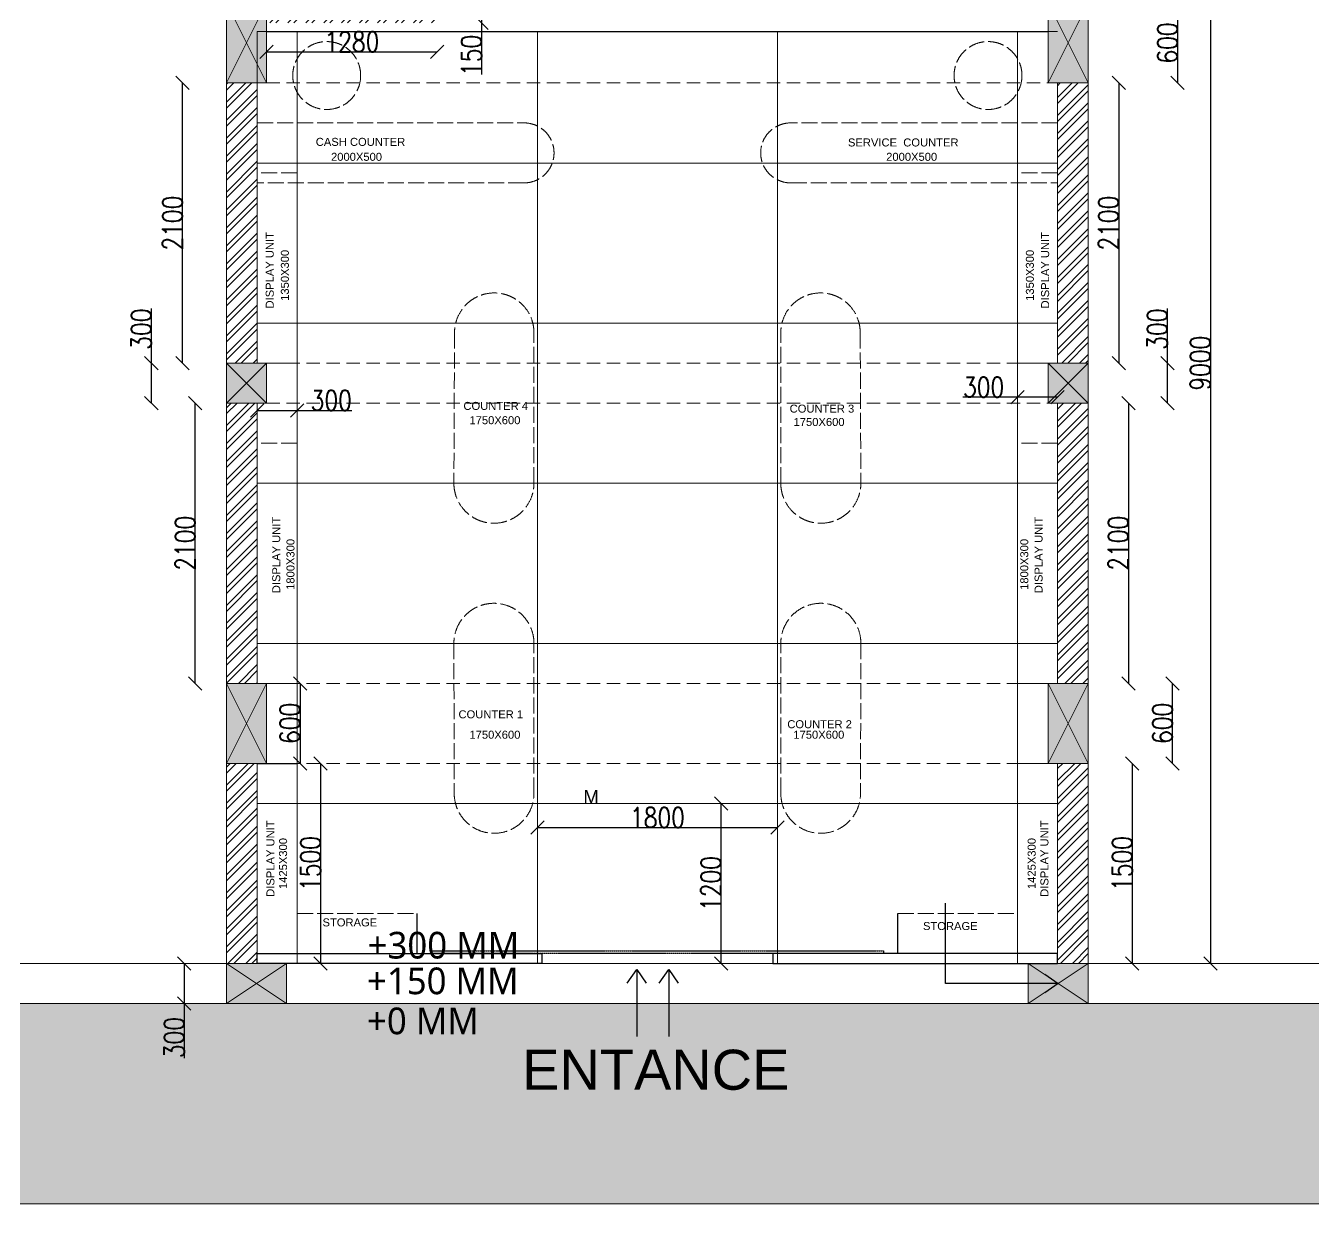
# Model space of a CAD drawing. Header units: millimetres. Extents: x 1926 to 160733, y 10813 to 39285.
# Drawn here: x 38305 to 47957, y 21047 to 29955 of the extents above; entities that cross this region are included whole.
import ezdxf

# ---------------------------------------------------------------- set-up
doc = ezdxf.new("R2010")
doc.units = ezdxf.units.MM
doc.linetypes.add('ACAD_ISO02W100', pattern=[15, 12, -3])
doc.linetypes.add('DASHED', pattern=[0.75, 0.5, -0.25])
doc.layers.get('Defpoints').update_dxf_attribs({"lineweight": 0})
for name, color, linetype, lineweight in [('beam', 253, 'ACAD_ISO02W100', 0), ('COLOUNM', 7, 'Continuous', 0), ('flooring', 4, 'Continuous', 0), ('furn 3', 240, 'Continuous', 0), ('hatch', 7, 'Continuous', 0), ('SCALE FORMET TEXT', 7, 'Continuous', 0), ('TEXT', 7, 'Continuous', 5), ('wall', 250, 'Continuous', 0)]:
    doc.layers.add(name, color=color, linetype=linetype, lineweight=lineweight)
doc.styles.add('DIM_FONT', font='SIMPLEX.shx', dxfattribs={"width": 0.8})
doc.styles.get("Standard").update_dxf_attribs({"font": 'arial.ttf'})
doc.styles.add('style4', font='swissck.ttf')
doc.dimstyles.new('Annotative', dxfattribs={"dimscale": 0, "dimtxt": 2.5, "dimasz": 2.5, "dimexe": 1.25, "dimexo": 0.625, "dimtad": 1, "dimtxsty": 'Standard', "dimcen": 2.5, "dimadec": 0, "dimazin": 0, "dimtfac": 1, "dimtmove": 0, "dimatfit": 3, "dimfxl": 1, "dimarcsym": 0})
doc.dimstyles.new('ISO-25', dxfattribs={"dimtxt": 2.5, "dimasz": 2.5, "dimexe": 1.25, "dimexo": 0.625, "dimtad": 1, "dimtxsty": 'Standard', "dimcen": 2.5, "dimadec": 0, "dimazin": 0, "dimtfac": 1, "dimtmove": 0, "dimatfit": 3, "dimfxl": 1, "dimarcsym": 0})

# ---------------------------------------------------------------- blocks, each defined once
blk = doc.blocks.new('_Oblique')
at = {"color": 0, "linetype": 'ByBlock', "lineweight": -2}
blk.add_line((-0.5, -0.5), (0.5, 0.5), dxfattribs=at)
blk = doc.blocks.new('*D250')
at = {"color": 0, "lineweight": -2, "transparency": 16777216}
blk.add_line((46939.2, 30126.2), (46939.2, 29526.2), dxfattribs=at)
at = {"layer": 'Defpoints', "color": 0, "transparency": 16777216}
for p in [(45970.3, 30126.2), (45970.3, 29526.2), (46939.2, 29526.2)]:
    blk.add_point(p, dxfattribs=at)
at = {"color": 0, "lineweight": -2, "transparency": 16777216, "xscale": 100, "yscale": 100, "zscale": 100}
for p, rotation in [((46939.2, 30126.2), 90), ((46939.2, 29526.2), 270)]:
    blk.add_blockref('_Oblique', p, dxfattribs=dict(at, rotation=rotation))
at = {"color": 0, "transparency": 16777216, "insert": (46863.6, 29826.2), "char_height": 150, "attachment_point": 5, "rotation": 90, "style": 'DIM_FONT'}
blk.add_mtext('600', dxfattribs=at)
blk = doc.blocks.new('*D251')
at = {"color": 0, "lineweight": -2, "transparency": 16777216}
blk.add_line((46498.1, 29526.2), (46498.1, 27426.2), dxfattribs=at)
at = {"layer": 'Defpoints', "color": 0, "transparency": 16777216}
for p in [(46040.3, 29526.2), (46040.3, 27426.2), (46498.1, 27426.2)]:
    blk.add_point(p, dxfattribs=at)
at = {"color": 0, "lineweight": -2, "transparency": 16777216, "xscale": 100, "yscale": 100, "zscale": 100}
for p, rotation in [((46498.1, 29526.2), 90), ((46498.1, 27426.2), 270)]:
    blk.add_blockref('_Oblique', p, dxfattribs=dict(at, rotation=rotation))
at = {"color": 0, "transparency": 16777216, "insert": (46422.5, 28476.2), "char_height": 150, "attachment_point": 5, "rotation": 90, "style": 'DIM_FONT'}
blk.add_mtext('2100', dxfattribs=at)
blk = doc.blocks.new('*D252')
at = {"color": 0, "lineweight": -2, "transparency": 16777216}
for p, q in [((46863.2, 27426.2), (46863.2, 27836.1)), ((46863.2, 27126.2), (46863.2, 27426.2))]:
    blk.add_line(p, q, dxfattribs=at)
at = {"layer": 'Defpoints', "color": 0, "transparency": 16777216}
for p in [(46270.3, 27426.2), (46863.2, 27426.2), (46270.3, 27126.2)]:
    blk.add_point(p, dxfattribs=at)
at = {"color": 0, "lineweight": -2, "transparency": 16777216, "xscale": 100, "yscale": 100, "zscale": 100}
for p, rotation in [((46863.2, 27426.2), 90), ((46863.2, 27126.2), 270)]:
    blk.add_blockref('_Oblique', p, dxfattribs=dict(at, rotation=rotation))
at = {"color": 0, "transparency": 16777216, "insert": (46787.6, 27681.1), "char_height": 150, "attachment_point": 5, "rotation": 90, "style": 'DIM_FONT'}
blk.add_mtext('300', dxfattribs=at)
blk = doc.blocks.new('*D253')
at = {"color": 0, "lineweight": -2, "transparency": 16777216}
blk.add_line((46570.9, 27126.2), (46570.9, 25026.2), dxfattribs=at)
at = {"layer": 'Defpoints', "color": 0, "transparency": 16777216}
for p in [(46270.3, 27126.2), (46270.3, 25026.2), (46570.9, 25026.2)]:
    blk.add_point(p, dxfattribs=at)
at = {"color": 0, "lineweight": -2, "transparency": 16777216, "xscale": 100, "yscale": 100, "zscale": 100}
for p, rotation in [((46570.9, 27126.2), 90), ((46570.9, 25026.2), 270)]:
    blk.add_blockref('_Oblique', p, dxfattribs=dict(at, rotation=rotation))
at = {"color": 0, "transparency": 16777216, "insert": (46495.3, 26076.2), "char_height": 150, "attachment_point": 5, "rotation": 90, "style": 'DIM_FONT'}
blk.add_mtext('2100', dxfattribs=at)
blk = doc.blocks.new('*D254')
at = {"color": 0, "lineweight": -2, "transparency": 16777216}
blk.add_line((46901.4, 24426.2), (46901.4, 25026.2), dxfattribs=at)
at = {"layer": 'Defpoints', "color": 0, "transparency": 16777216}
for p in [(46270.3, 25026.2), (46901.4, 25026.2), (46270.3, 24426.2)]:
    blk.add_point(p, dxfattribs=at)
at = {"color": 0, "lineweight": -2, "transparency": 16777216, "xscale": 100, "yscale": 100, "zscale": 100}
for p, rotation in [((46901.4, 25026.2), 90), ((46901.4, 24426.2), 270)]:
    blk.add_blockref('_Oblique', p, dxfattribs=dict(at, rotation=rotation))
at = {"color": 0, "transparency": 16777216, "insert": (46825.8, 24726.2), "char_height": 150, "attachment_point": 5, "rotation": 90, "style": 'DIM_FONT'}
blk.add_mtext('600', dxfattribs=at)
blk = doc.blocks.new('*D255')
at = {"color": 0, "lineweight": -2, "transparency": 16777216}
blk.add_line((46599.8, 24426.2), (46599.8, 22926.2), dxfattribs=at)
at = {"layer": 'Defpoints', "color": 0, "transparency": 16777216}
for p in [(46270.3, 24426.2), (46270.3, 22926.2), (46599.8, 22926.2)]:
    blk.add_point(p, dxfattribs=at)
at = {"color": 0, "lineweight": -2, "transparency": 16777216, "xscale": 100, "yscale": 100, "zscale": 100}
for p, rotation in [((46599.8, 24426.2), 90), ((46599.8, 22926.2), 270)]:
    blk.add_blockref('_Oblique', p, dxfattribs=dict(at, rotation=rotation))
at = {"color": 0, "transparency": 16777216, "insert": (46524.2, 23676.2), "char_height": 150, "attachment_point": 5, "rotation": 90, "style": 'DIM_FONT'}
blk.add_mtext('1500', dxfattribs=at)
blk = doc.blocks.new('*D257')
at = {"color": 0, "lineweight": -2, "transparency": 16777216}
blk.add_line((39481.2, 27426.2), (39481.2, 29526.2), dxfattribs=at)
at = {"layer": 'Defpoints', "color": 0, "transparency": 16777216}
for p in [(39481.2, 29526.2), (39810.3, 29526.2), (39816.7, 27426.2)]:
    blk.add_point(p, dxfattribs=at)
at = {"color": 0, "lineweight": -2, "transparency": 16777216, "xscale": 100, "yscale": 100, "zscale": 100}
for p, rotation in [((39481.2, 29526.2), 90), ((39481.2, 27426.2), 270)]:
    blk.add_blockref('_Oblique', p, dxfattribs=dict(at, rotation=rotation))
at = {"color": 0, "transparency": 16777216, "insert": (39405.6, 28476.2), "char_height": 150, "attachment_point": 5, "rotation": 90, "style": 'DIM_FONT'}
blk.add_mtext('2100', dxfattribs=at)
blk = doc.blocks.new('*D258')
at = {"color": 0, "lineweight": -2, "transparency": 16777216}
for p, q in [((39246.6, 27426.2), (39246.6, 27836.1)), ((39246.6, 27126.2), (39246.6, 27426.2))]:
    blk.add_line(p, q, dxfattribs=at)
at = {"layer": 'Defpoints', "color": 0, "transparency": 16777216}
for p in [(39246.6, 27426.2), (39810.3, 27426.2), (39810.3, 27126.2)]:
    blk.add_point(p, dxfattribs=at)
at = {"color": 0, "lineweight": -2, "transparency": 16777216, "xscale": 100, "yscale": 100, "zscale": 100}
for p, rotation in [((39246.6, 27426.2), 90), ((39246.6, 27126.2), 270)]:
    blk.add_blockref('_Oblique', p, dxfattribs=dict(at, rotation=rotation))
at = {"color": 0, "transparency": 16777216, "insert": (39171, 27681.1), "char_height": 150, "attachment_point": 5, "rotation": 90, "style": 'DIM_FONT'}
blk.add_mtext('300', dxfattribs=at)
blk = doc.blocks.new('*D259')
at = {"color": 0, "lineweight": -2, "transparency": 16777216}
blk.add_line((39575.2, 25026.2), (39575.2, 27126.2), dxfattribs=at)
at = {"layer": 'Defpoints', "color": 0, "transparency": 16777216}
for p in [(39575.2, 27126.2), (39810.3, 27126.2), (39810.3, 25026.2)]:
    blk.add_point(p, dxfattribs=at)
at = {"color": 0, "lineweight": -2, "transparency": 16777216, "xscale": 100, "yscale": 100, "zscale": 100}
for p, rotation in [((39575.2, 27126.2), 90), ((39575.2, 25026.2), 270)]:
    blk.add_blockref('_Oblique', p, dxfattribs=dict(at, rotation=rotation))
at = {"color": 0, "transparency": 16777216, "insert": (39499.5, 26076.2), "char_height": 150, "attachment_point": 5, "rotation": 90, "style": 'DIM_FONT'}
blk.add_mtext('2100', dxfattribs=at)
blk = doc.blocks.new('*D260')
at = {"color": 0, "lineweight": -2, "transparency": 16777216}
blk.add_line((40361.6, 25026.2), (40361.6, 24426.2), dxfattribs=at)
at = {"layer": 'Defpoints', "color": 0, "transparency": 16777216}
for p in [(40110.3, 25026.2), (40110.3, 24426.2), (40361.6, 24426.2)]:
    blk.add_point(p, dxfattribs=at)
at = {"color": 0, "lineweight": -2, "transparency": 16777216, "xscale": 100, "yscale": 100, "zscale": 100}
for p, rotation in [((40361.6, 25026.2), 90), ((40361.6, 24426.2), 270)]:
    blk.add_blockref('_Oblique', p, dxfattribs=dict(at, rotation=rotation))
at = {"color": 0, "transparency": 16777216, "insert": (40285.9, 24726.2), "char_height": 150, "attachment_point": 5, "rotation": 90, "style": 'DIM_FONT'}
blk.add_mtext('600', dxfattribs=at)
blk = doc.blocks.new('*D261')
at = {"color": 0, "lineweight": -2, "transparency": 16777216}
blk.add_line((40515.5, 24426.2), (40515.5, 22926.2), dxfattribs=at)
at = {"layer": 'Defpoints', "color": 0, "transparency": 16777216}
for p in [(40038.6, 24426.2), (40038.6, 22926.2), (40515.5, 22926.2)]:
    blk.add_point(p, dxfattribs=at)
at = {"color": 0, "lineweight": -2, "transparency": 16777216, "xscale": 100, "yscale": 100, "zscale": 100}
for p, rotation in [((40515.5, 24426.2), 90), ((40515.5, 22926.2), 270)]:
    blk.add_blockref('_Oblique', p, dxfattribs=dict(at, rotation=rotation))
at = {"color": 0, "transparency": 16777216, "insert": (40439.9, 23676.2), "char_height": 150, "attachment_point": 5, "rotation": 90, "style": 'DIM_FONT'}
blk.add_mtext('1500', dxfattribs=at)
blk = doc.blocks.new('*D263')
at = {"color": 0, "lineweight": -2, "transparency": 16777216}
blk.add_line((47185.5, 31926.2), (47185.5, 22926.2), dxfattribs=at)
at = {"layer": 'Defpoints', "color": 0, "transparency": 16777216}
for p in [(45360.9, 31926.2), (45360.9, 22926.2), (47185.5, 22926.2)]:
    blk.add_point(p, dxfattribs=at)
at = {"color": 0, "lineweight": -2, "transparency": 16777216, "xscale": 100, "yscale": 100, "zscale": 100}
for p, rotation in [((47185.5, 31926.2), 90), ((47185.5, 22926.2), 270)]:
    blk.add_blockref('_Oblique', p, dxfattribs=dict(at, rotation=rotation))
at = {"color": 0, "transparency": 16777216, "insert": (47109.9, 27426.2), "char_height": 150, "attachment_point": 5, "rotation": 90, "style": 'DIM_FONT'}
blk.add_mtext('9000', dxfattribs=at)
blk = doc.blocks.new('*D265')
at = {"color": 0, "lineweight": -2, "transparency": 16777216}
blk.add_line((40110.3, 29760.1), (41390.3, 29760.1), dxfattribs=at)
at = {"layer": 'Defpoints', "color": 0, "transparency": 16777216}
for p in [(40110.3, 29897.7), (41390.3, 29897.7), (41390.3, 29760.1)]:
    blk.add_point(p, dxfattribs=at)
at = {"color": 0, "lineweight": -2, "transparency": 16777216, "xscale": 100, "yscale": 100, "zscale": 100, "rotation": 180}
blk.add_blockref('_Oblique', (40110.3, 29760.1), dxfattribs=at)
at = {"color": 0, "lineweight": -2, "transparency": 16777216, "xscale": 100, "yscale": 100, "zscale": 100}
blk.add_blockref('_Oblique', (41390.3, 29760.1), dxfattribs=at)
at = {"color": 0, "transparency": 16777216, "insert": (40750.3, 29835.7), "char_height": 150, "attachment_point": 5, "style": 'DIM_FONT'}
blk.add_mtext('1280', dxfattribs=at)
blk = doc.blocks.new('*D266')
at = {"color": 0, "lineweight": -2, "transparency": 16777216}
for p, q in [((41721.1, 30126.2), (41721.1, 29976.2)), ((41721.1, 29976.2), (41721.1, 29589.3))]:
    blk.add_line(p, q, dxfattribs=at)
at = {"layer": 'Defpoints', "color": 0, "transparency": 16777216}
for p in [(41564.2, 30126.2), (41721.1, 30126.2), (41564.2, 29976.2)]:
    blk.add_point(p, dxfattribs=at)
at = {"color": 0, "lineweight": -2, "transparency": 16777216, "xscale": 100, "yscale": 100, "zscale": 100}
for p, rotation in [((41721.1, 30126.2), 90), ((41721.1, 29976.2), 270)]:
    blk.add_blockref('_Oblique', p, dxfattribs=dict(at, rotation=rotation))
at = {"color": 0, "transparency": 16777216, "insert": (41645.5, 29732.7), "char_height": 150, "attachment_point": 5, "rotation": 90, "style": 'DIM_FONT'}
blk.add_mtext('150', dxfattribs=at)
blk = doc.blocks.new('*D270')
at = {"color": 0, "lineweight": -2, "transparency": 16777216}
for p, q in [((39493.6, 22926.2), (39493.6, 22626.2)), ((39493.6, 22626.2), (39493.6, 22216.4))]:
    blk.add_line(p, q, dxfattribs=at)
at = {"layer": 'Defpoints', "color": 0, "transparency": 16777216}
for p in [(39961.8, 22926.2), (39493.6, 22626.2), (39961.8, 22626.2)]:
    blk.add_point(p, dxfattribs=at)
at = {"color": 0, "lineweight": -2, "transparency": 16777216, "xscale": 100, "yscale": 100, "zscale": 100}
for p, rotation in [((39493.6, 22926.2), 90), ((39493.6, 22626.2), 270)]:
    blk.add_blockref('_Oblique', p, dxfattribs=dict(at, rotation=rotation))
at = {"color": 0, "transparency": 16777216, "insert": (39418, 22371.3), "char_height": 150, "attachment_point": 5, "rotation": 90, "style": 'DIM_FONT'}
blk.add_mtext('300', dxfattribs=at)
blk = doc.blocks.new('*D366')
at = {"color": 0, "lineweight": -2, "transparency": 16777216}
blk.add_line((42140.3, 23944.8), (43940.3, 23944.8), dxfattribs=at)
at = {"layer": 'Defpoints', "color": 0, "transparency": 16777216}
for p in [(42140.3, 24126.2), (43940.3, 24126.2), (43940.3, 23944.8)]:
    blk.add_point(p, dxfattribs=at)
at = {"color": 0, "lineweight": -2, "transparency": 16777216, "xscale": 100, "yscale": 100, "zscale": 100, "rotation": 180}
blk.add_blockref('_Oblique', (42140.3, 23944.8), dxfattribs=at)
at = {"color": 0, "lineweight": -2, "transparency": 16777216, "xscale": 100, "yscale": 100, "zscale": 100}
blk.add_blockref('_Oblique', (43940.3, 23944.8), dxfattribs=at)
at = {"color": 0, "transparency": 16777216, "insert": (43040.3, 24020.5), "char_height": 150, "attachment_point": 5, "style": 'DIM_FONT'}
blk.add_mtext('1800', dxfattribs=at)
blk = doc.blocks.new('*D367')
at = {"color": 0, "lineweight": -2, "transparency": 16777216}
blk.add_line((43517.2, 22926.2), (43517.2, 24126.2), dxfattribs=at)
at = {"layer": 'Defpoints', "color": 0, "transparency": 16777216}
for p in [(43517.2, 24126.2), (43517.2, 24126.2), (43517.2, 22926.2)]:
    blk.add_point(p, dxfattribs=at)
at = {"color": 0, "lineweight": -2, "transparency": 16777216, "xscale": 100, "yscale": 100, "zscale": 100}
for p, rotation in [((43517.2, 24126.2), 90), ((43517.2, 22926.2), 270)]:
    blk.add_blockref('_Oblique', p, dxfattribs=dict(at, rotation=rotation))
at = {"color": 0, "transparency": 16777216, "insert": (43441.6, 23526.2), "char_height": 150, "attachment_point": 5, "rotation": 90, "style": 'DIM_FONT'}
blk.add_mtext('1200', dxfattribs=at)
blk = doc.blocks.new('*D372')
at = {"color": 0, "lineweight": -2, "transparency": 16777216}
for p, q in [((40040.3, 27071.8), (40340.3, 27071.8)), ((40340.3, 27071.8), (40750.2, 27071.8))]:
    blk.add_line(p, q, dxfattribs=at)
at = {"layer": 'Defpoints', "color": 0, "transparency": 16777216}
for p in [(40040.3, 27126.2), (40340.3, 27126.2), (40340.3, 27071.8)]:
    blk.add_point(p, dxfattribs=at)
at = {"color": 0, "lineweight": -2, "transparency": 16777216, "xscale": 100, "yscale": 100, "zscale": 100, "rotation": 180}
blk.add_blockref('_Oblique', (40040.3, 27071.8), dxfattribs=at)
at = {"color": 0, "lineweight": -2, "transparency": 16777216, "xscale": 100, "yscale": 100, "zscale": 100}
blk.add_blockref('_Oblique', (40340.3, 27071.8), dxfattribs=at)
at = {"color": 0, "transparency": 16777216, "insert": (40595.2, 27147.4), "char_height": 150, "attachment_point": 5, "style": 'DIM_FONT'}
blk.add_mtext('300', dxfattribs=at)
blk = doc.blocks.new('*D373')
at = {"color": 0, "lineweight": -2, "transparency": 16777216}
for p, q in [((45740.3, 27170.8), (45330.5, 27170.8)), ((46040.3, 27170.8), (45740.3, 27170.8))]:
    blk.add_line(p, q, dxfattribs=at)
at = {"layer": 'Defpoints', "color": 0, "transparency": 16777216}
for p in [(45740.3, 27124), (46040.3, 27170.8), (46040.3, 27124)]:
    blk.add_point(p, dxfattribs=at)
at = {"color": 0, "lineweight": -2, "transparency": 16777216, "xscale": 100, "yscale": 100, "zscale": 100, "rotation": 180}
blk.add_blockref('_Oblique', (45740.3, 27170.8), dxfattribs=at)
at = {"color": 0, "lineweight": -2, "transparency": 16777216, "xscale": 100, "yscale": 100, "zscale": 100}
blk.add_blockref('_Oblique', (46040.3, 27170.8), dxfattribs=at)
at = {"color": 0, "transparency": 16777216, "insert": (45485.4, 27246.4), "char_height": 150, "attachment_point": 5, "style": 'DIM_FONT'}
blk.add_mtext('300', dxfattribs=at)

msp = doc.modelspace()

# ---------------------------------------------------------------- hatches: boundary and pattern name
at = {"layer": 'hatch', "linetype": 'Continuous', "ltscale": 3, "true_color": 0xc7c8ca}
h = msp.add_hatch(dxfattribs=at)
h.set_pattern_fill('ANSI32', color=9, scale=10)
h.set_pattern_definition([(45, (-1123529.32, 18299.64), (-67.351921, 67.351921), []), (45, (-1123484.42, 18299.64), (-67.351921, 67.351921), [])])
h.paths.add_polyline_path([(46270.33, 31926.232), (46040.33, 31926.232), (46040.33, 30126.232), (46270.33, 30126.232)])
h.paths.add_polyline_path([(41390.33, 31926.232), (41240.33, 31926.232), (41240.33, 30876.232), (41390.33, 30876.232)])
h.paths.add_polyline_path([(40040.33, 31926.232), (39810.33, 31926.232), (39810.33, 30126.232), (40040.33, 30126.232)])
h.paths.add_polyline_path([(41390.33, 30126.232), (40110.33, 30126.232), (40110.33, 29976.232), (41390.33, 29976.232)])
h.paths.add_polyline_path([(40040.33, 29526.232), (39810.33, 29526.232), (39810.33, 27426.232), (40040.33, 27426.232)])
h.paths.add_polyline_path([(40040.33, 27126.232), (39810.33, 27126.232), (39810.33, 25026.232), (40040.33, 25026.232)])
h.paths.add_polyline_path([(46270.33, 27126.232), (46040.33, 27126.232), (46040.33, 25026.232), (46270.33, 25026.232)])
h.paths.add_polyline_path([(40040.33, 24426.232), (39810.33, 24426.232), (39810.33, 22926.232), (40040.33, 22926.232)])
h.paths.add_polyline_path([(46270.33, 24426.232), (46040.33, 24426.232), (46040.33, 22926.232), (46270.33, 22926.232)])
h.paths.add_polyline_path([(46270.33, 29526.232), (46040.33, 29526.232), (46040.33, 27426.232), (46270.33, 27426.232)])
h.paths.add_polyline_path([(40325.945, 30828.781), (41133.912, 30828.781), (41133.912, 31299.653), (40325.945, 31299.653)], flags=9)
h.paths.add_polyline_path([(36994.631, 12656.425), (44967.278, 12656.425), (44967.278, 13377.673), (36994.631, 13377.673)], flags=9)
h.paths.add_polyline_path([(46314.933, 29717.371), (46727.587, 29717.371), (46727.587, 30026.478), (46314.933, 30026.478)], flags=9)
h.paths.add_polyline_path([(46314.933, 27132.34), (46727.587, 27132.34), (46727.587, 27441.446), (46314.933, 27441.446)], flags=9)
h.paths.add_polyline_path([(46314.933, 24617.371), (46727.587, 24617.371), (46727.587, 24926.478), (46314.933, 24926.478)], flags=9)
h.paths.add_polyline_path([(39385.462, 29717.371), (39798.115, 29717.371), (39798.115, 30026.478), (39385.462, 30026.478)], flags=9)
h.paths.add_polyline_path([(39385.462, 27132.34), (39798.115, 27132.34), (39798.115, 27441.446), (39385.462, 27441.446)], flags=9)
h.paths.add_polyline_path([(38381.383, 10813.117), (47626.025, 10813.117), (47626.025, 11901.803), (38381.383, 11901.803)], flags=9)
h.paths.add_polyline_path([(52252.558, 11504.023), (52731.219, 11504.023), (52731.219, 12223.898), (52252.558, 12223.898)], flags=9)
h.paths.add_polyline_path([(36895.994, 13420.952), (45033.931, 13420.952), (45033.931, 14509.638), (36895.994, 14509.638)], flags=9)
h.paths.add_polyline_path([(34858.628, 12843.246), (35729.964, 12843.246), (35729.964, 14282.683), (34858.628, 14282.683)], flags=9)
h.paths.add_polyline_path([(35723.17, 13005.642), (36808.252, 13005.642), (36808.252, 14094.328), (35723.17, 14094.328)], flags=9)
h.paths.add_polyline_path([(44096.673, 20336.578), (45517.396, 20336.578), (45517.396, 20783.641), (44096.673, 20783.641)], flags=9)
h.paths.add_polyline_path([(40838.17, 17879.395), (42258.893, 17879.395), (42258.893, 18326.458), (40838.17, 18326.458)], flags=9)
h.paths.add_polyline_path([(42375.773, 27956.008), (44437.299, 27956.008), (44437.299, 28897.837), (42375.773, 28897.837)], flags=9)
h.paths.add_polyline_path([(50656.746, 21173.094), (52062.62, 21173.094), (52062.62, 21620.156), (50656.746, 21620.156)], flags=9)
h.paths.add_polyline_path([(50452.289, 18289.92), (52367.266, 18289.92), (52367.266, 18736.982), (50452.289, 18736.982)], flags=9)
h.paths.add_polyline_path([(39385.462, 24617.371), (39798.115, 24617.371), (39798.115, 24926.478), (39385.462, 24926.478)], flags=9)
h.paths.add_polyline_path([(47538.342, 26478.202), (49242.725, 26478.202), (49242.725, 27424.414), (47538.342, 27424.414)], flags=9)
h.paths.add_polyline_path([(37194.673, 26478.202), (38707.985, 26478.202), (38707.985, 27424.414), (37194.673, 27424.414)], flags=9)
h.paths.add_polyline_path([(43310.409, 22544.45), (43720.539, 22544.45), (43720.539, 22963.281), (43310.409, 22963.281)], flags=9)
h.paths.add_polyline_path([(40940.33, 32156.232), (40940.33, 31926.232), (46270.33, 31926.232), (49962.442, 31926.232), (49962.442, 32156.232)])
h.paths.add_polyline_path([(38910.33, 31926.232), (38910.33, 32156.232), (36118.218, 32156.232), (36118.218, 31926.232)])
h.paths.add_polyline_path([(39510.33, 32156.232), (39510.33, 31926.232), (40340.33, 31926.232), (40340.33, 32156.232)])
at = {"layer": 'wall', "true_color": 0xc7c8ca}
h = msp.add_hatch(color=9, dxfattribs=at)
h.dxf.hatch_style = 1
h.paths.add_polyline_path([(46270.33, 30126.232), (45970.33, 30126.232), (45970.33, 29526.232), (46270.33, 29526.232)])
h.paths.add_polyline_path([(40110.33, 30126.232), (39810.33, 30126.232), (39810.33, 29526.232), (40110.33, 29526.232)])
h.paths.add_polyline_path([(40110.33, 27426.232), (39810.33, 27426.232), (39810.33, 27126.232), (40110.33, 27126.232)])
h.paths.add_polyline_path([(46270.33, 27426.232), (45970.33, 27426.232), (45970.33, 27126.232), (46270.33, 27126.232)])
h.paths.add_polyline_path([(46270.33, 25026.232), (45970.33, 25026.232), (45970.33, 24426.232), (46270.33, 24426.232)])
h.paths.add_polyline_path([(40110.33, 25026.232), (39810.33, 25026.232), (39810.33, 24426.232), (40110.33, 24426.232)])
h = msp.add_hatch(color=9, dxfattribs=at)
h.dxf.hatch_style = 1
h.paths.add_polyline_path([(40260.33, 22626.232), (40260.33, 22926.232), (39810.33, 22926.232), (39810.33, 22626.232)])
h.paths.add_polyline_path([(45820.33, 22926.232), (45820.33, 22626.232), (46270.33, 22626.232), (46270.33, 22926.232)])
h = msp.add_hatch(dxfattribs=at)
h.set_pattern_fill('AR-PARQ1', color=9)
h.set_pattern_definition([(90, (-1123529.32, 18299.64), (-304.8, 304.8), [304.8, -304.8]), (90, (-1123478.52, 18299.64), (-304.8, 304.8), [304.8, -304.8]), (90, (-1123427.72, 18299.64), (-304.8, 304.8), [304.8, -304.8]), (90, (-1123376.92, 18299.64), (-304.8, 304.8), [304.8, -304.8]), (90, (-1123326.12, 18299.64), (-304.8, 304.8), [304.8, -304.8]), (90, (-1123275.32, 18299.64), (-304.8, 304.8), [304.8, -304.8]), (90, (-1123224.52, 18299.64), (-304.8, 304.8), [304.8, -304.8]), (0, (-1123529.32, 18604.44), (304.8, -304.8), [304.8, -304.8]), (0, (-1123529.32, 18655.24), (304.8, -304.8), [304.8, -304.8]), (0, (-1123529.32, 18706.04), (304.8, -304.8), [304.8, -304.8]), (0, (-1123529.32, 18756.84), (304.8, -304.8), [304.8, -304.8]), (0, (-1123529.32, 18807.64), (304.8, -304.8), [304.8, -304.8]), (0, (-1123529.32, 18858.44), (304.8, -304.8), [304.8, -304.8]), (0, (-1123529.32, 18909.24), (304.8, -304.8), [304.8, -304.8])])
h.paths.add_polyline_path([(49925.716, 22626.232), (36154.944, 22626.232), (36154.944, 21126.232), (49925.716, 21126.232)])

# ---------------------------------------------------------------- linework, layer by layer
for p, q in [((40111.252, 29913.168), (45968.751, 29913.168)), ((40039.513, 24426.241), (40340.756, 24426.241)), ((41237.327, 23302.561), (41237.327, 23001.318)), ((44842.676, 23001.318), (44842.676, 23302.561))]:
    msp.add_line(p, q)
for points in [[(40039.513, 23001.318), (42174.523, 23001.318), (42174.523, 22927.198), (40039.513, 22927.198)], [(43905.48, 22927.198), (46040.476, 22927.198), (46040.476, 23001.318), (43905.48, 23001.318)]]:
    msp.add_lwpolyline(points, close=True)
at = {"linetype": 'ACAD_ISO02W100', "ltscale": 0.2}
msp.add_lwpolyline([(41344.907, 23020.454), (44735.082, 23020.454), (44735.082, 23001.318), (41344.907, 23001.318)], close=True, dxfattribs=at)
at = {"layer": 'beam', "linetype": 'DASHED', "ltscale": 200}
for p, q in [((40110.33, 29526.232), (45970.33, 29526.232)), ((40110.33, 27426.232), (45970.33, 27426.232)), ((40110.33, 27126.232), (45970.33, 27126.232)), ((40110.33, 25026.232), (45970.33, 25026.232)), ((45739.233, 25026.331), (46040.476, 25026.331)), ((40110.33, 24426.232), (45970.33, 24426.232)), ((45739.233, 24426.241), (46040.476, 24426.241))]:
    msp.add_line(p, q, dxfattribs=at)
at = {"layer": 'COLOUNM'}
for points in [[(39810.33, 30126.232), (40110.33, 30126.232), (40110.33, 29526.232), (39810.33, 29526.232)], [(46270.33, 30126.232), (45970.33, 30126.232), (45970.33, 29526.232), (46270.33, 29526.232)], [(39810.33, 27126.232), (40110.33, 27126.232), (40110.33, 27426.232), (39810.33, 27426.232)], [(46270.33, 27126.232), (45970.33, 27126.232), (45970.33, 27426.232), (46270.33, 27426.232)], [(39810.33, 25026.232), (40110.33, 25026.232), (40110.33, 24426.232), (39810.33, 24426.232)], [(46270.33, 25026.232), (45970.33, 25026.232), (45970.33, 24426.232), (46270.33, 24426.232)]]:
    msp.add_lwpolyline(points, close=True, dxfattribs=at)
at = {"layer": 'flooring'}
for p, q in [((46040.33, 29912.203), (40040.33, 29912.203)), ((40040.33, 29912.203), (40040.33, 27426.232)), ((40340.33, 29912.203), (40340.33, 22926.232)), ((42140.33, 29912.203), (42140.33, 22926.232)), ((43940.33, 29912.203), (43940.33, 22926.232)), ((45740.33, 22926.232), (45740.33, 29912.203)), ((40040.33, 28926.232), (46040.33, 28926.232)), ((40040.33, 27726.232), (46040.33, 27726.232)), ((40040.33, 26526.232), (46040.33, 26526.232)), ((40040.33, 25326.232), (46040.33, 25326.232)), ((40040.33, 24126.232), (46040.33, 24126.232)), ((40040.33, 22926.232), (46040.33, 22926.232))]:
    msp.add_line(p, q, dxfattribs=at)
at = {"layer": 'furn 3', "color": 242, "linetype": 'ACAD_ISO02W100', "ltscale": 10}
for p, q in [((40039.527, 29227.008), (42040.642, 29227.008)), ((46040.476, 29227.008), (44039.361, 29227.008)), ((42040.642, 28777.525), (40039.527, 28777.525)), ((44039.361, 28777.525), (46040.476, 28777.525)), ((46040.476, 28851.645), (45739.233, 28851.645)), ((45739.233, 28851.645), (45739.233, 27426.722)), ((45739.233, 27426.722), (46040.476, 27426.722)), ((46040.476, 26826.617), (45739.233, 26826.617)), ((45739.233, 26826.617), (45739.233, 25026.331)), ((40340.756, 24426.241), (40340.77, 23001.318)), ((45739.233, 23302.561), (45739.233, 24426.241)), ((40340.77, 23302.561), (41237.327, 23302.561)), ((44842.676, 23302.561), (45739.233, 23302.561))]:
    msp.add_line(p, q, dxfattribs=at)
for points in [[(40340.77, 28851.645), (40039.513, 28851.645), (40039.513, 27426.722), (40340.77, 27426.722)], [(40340.756, 26826.617), (40039.513, 26826.617), (40039.513, 25026.331), (40340.756, 25026.331)], [(45739.233, 24426.241), (46040.476, 24426.241), (46040.476, 23001.318), (45739.233, 23001.318)]]:
    msp.add_lwpolyline(points, close=True, dxfattribs=at)
for points in [[(41519.427, 27655.017), (41514.657, 26527.77, 1.00397594), (42114.762, 26527.77), (42114.784, 27655.017)], [(44560.576, 27655.017), (44565.346, 26527.77, -1.00397594), (43965.241, 26527.77), (43965.22, 27655.017)], [(41517.053, 24201.499, 0.999976), (42114.762, 24201.499), (42114.762, 25327.574, 0.99606371), (41514.672, 25327.574), (41517.054, 24200.874)], [(44562.95, 24201.499, -0.999976), (43965.241, 24201.499), (43965.241, 25327.574, -0.99606371), (44565.332, 25327.574), (44562.95, 24200.874)]]:
    msp.add_lwpolyline(points, format="xyb", dxfattribs=at)
for centre in [(40561.276, 29581.993), (45518.727, 29581.993)]:
    msp.add_circle(centre, 254.528, dxfattribs=at)
for centre, radius, start, end in [((42040.642, 29002.266), 224.742, 270, 90), ((44039.361, 29002.266), 224.742, 90, 270), ((41817.105, 27655.017), 297.678, 359.3133784, 180.6866216), ((44262.898, 27655.017), 297.678, 359.3133784, 180.6866216)]:
    msp.add_arc(centre, radius, start, end, dxfattribs=at)
at = {"layer": 'wall'}
for p, q in [((39810.33, 31926.232), (39810.33, 22626.232)), ((46270.33, 22626.232), (46270.33, 31926.232)), ((39810.33, 29526.232), (40110.33, 30126.232)), ((39810.33, 30126.232), (40110.33, 29526.232)), ((45970.33, 29526.232), (46270.33, 30126.232)), ((45970.33, 30126.232), (46270.33, 29526.232)), ((40040.33, 29526.232), (40040.33, 27426.232)), ((46040.33, 29526.232), (46040.33, 27426.232)), ((40110.33, 27426.232), (39810.33, 27126.232)), ((39810.33, 27426.232), (40110.33, 27126.232)), ((46270.33, 27426.232), (45970.33, 27126.232)), ((45970.33, 27426.232), (46270.33, 27126.232)), ((39810.33, 24426.232), (40110.33, 25026.232)), ((39810.33, 25026.232), (40110.33, 24426.232)), ((45970.33, 24426.232), (46270.33, 25026.232)), ((45970.33, 25026.232), (46270.33, 24426.232)), ((40040.33, 22926.232), (36154.944, 22926.232)), ((40040.33, 22926.232), (39810.33, 22926.232)), ((39810.33, 22626.232), (40260.33, 22926.232)), ((39810.33, 22926.232), (40260.33, 22626.232)), ((45820.33, 22626.232), (46270.33, 22926.232)), ((45820.33, 22926.232), (46270.33, 22626.232)), ((46040.33, 22926.232), (49925.716, 22926.232)), ((49925.716, 22626.232), (36154.944, 22626.232)), ((49925.716, 21126.232), (36154.944, 21126.232))]:
    msp.add_line(p, q, dxfattribs=at)
for points in [[(40040.33, 29526.232), (40040.33, 27426.232)], [(46040.33, 27426.232), (46040.33, 29526.232)], [(40040.33, 27126.232), (40040.33, 25026.232)], [(46040.33, 25026.232), (46040.33, 27126.232)], [(40040.33, 24426.232), (40040.33, 22926.232), (46040.33, 22926.232), (46040.33, 24426.232)]]:
    msp.add_lwpolyline(points, dxfattribs=at)
for points in [[(39810.33, 22626.232), (40260.33, 22626.232), (40260.33, 22926.232), (39810.33, 22926.232)], [(45820.33, 22626.232), (46270.33, 22626.232), (46270.33, 22926.232), (45820.33, 22926.232)]]:
    msp.add_lwpolyline(points, close=True, dxfattribs=at)

# ---------------------------------------------------------------- texts
for s, p in [('CASH COUNTER ', (40479.265, 29054.912)), ('SERVICE  COUNTER ', (44468.68, 29050.552)), ('2000X500', (40593.686, 28942.928)), ('2000X500', (44755.181, 28942.928)), ('COUNTER 4', (41586.18, 27075.741)), ('1750X600', (41631.215, 26968.734)), ('COUNTER 3', (44031.561, 27055.469)), ('1750X600', (44061.065, 26955.434)), ('COUNTER 1', (41549.132, 24764.224)), ('COUNTER 2 ', (44013.984, 24690.091)), ('1750X600', (41631.215, 24611.368)), ('1750X600', (44059.245, 24611.368)), ('STORAGE ', (40529.787, 23204.623)), ('STORAGE ', (45031.076, 23177.481))]:
    msp.add_text(s, height=60).set_placement(p)
for s, p in [('DISPLAY UNIT', (40163.998, 27836.247)), ('DISPLAY UNIT', (45976.662, 27836.247)), ('1350X300', (40277.491, 27893.418)), ('1350X300', (45862.35, 27893.418)), ('DISPLAY UNIT', (40213.032, 25701.871)), ('DISPLAY UNIT', (45927.628, 25701.871)), ('1800X300', (40319.592, 25726.839)), ('1800X300', (45820.249, 25726.839)), ('DISPLAY UNIT', (40169.151, 23426.495)), ('DISPLAY UNIT', (45971.509, 23426.495)), ('1425X300', (40264.092, 23484.93)), ('1425X300', (45875.75, 23484.93))]:
    msp.add_text(s, height=60, rotation=90).set_placement(p)
at = {"char_height": 200, "width": 3654.03025, "attachment_point": 1, "style": 'style4'}
for s, insert in [('{\\fMicrosoft YaHei UI Light|b0|i0|c0|p34;+300 MM}', (40868.086, 23163.857)), ('{\\fMicrosoft YaHei UI Light|b0|i0|c0|p34;+150 MM}', (40863.388, 22896.327)), ('{\\fMicrosoft YaHei UI Light|b0|i0|c0|p34;+0 MM}', (40863.388, 22596.327))]:
    msp.add_mtext(s, dxfattribs=dict(at, insert=insert))
at = {"layer": 'SCALE FORMET TEXT', "color": 18, "true_color": 0x000000, "insert": (42027.061, 22280.347), "char_height": 300, "width": 3654.03025, "attachment_point": 1, "style": 'style4'}
msp.add_mtext('{\\fSwis721 LtEx BT|b0|i0|c0|p34;ENTANCE}', dxfattribs=at)
at = {"layer": 'TEXT'}
msp.add_text('M', height=100, dxfattribs=at).set_placement((42485.266, 24126.232))

# ---------------------------------------------------------------- dimensions: what is measured, and where the dimension line sits
for base, p1, p2, picture, middle in [((47185.529, 22926.232), (45360.897, 31926.232), (45360.897, 22926.232), '*D263', (47109.904, 27426.232)), ((46939.246, 29526.232), (45970.33, 30126.232), (45970.33, 29526.232), '*D250', (46863.621, 29826.232)), ((39481.204, 29526.232), (39816.732, 27426.232), (39810.33, 29526.232), '*D257', (39405.579, 28476.232)), ((46498.076, 27426.232), (46040.33, 29526.232), (46040.33, 27426.232), '*D251', (46422.451, 28476.232)), ((39246.627, 27426.232), (39810.33, 27126.232), (39810.33, 27426.232), '*D258', (39171.002, 27681.143)), ((46863.175, 27426.232), (46270.33, 27126.232), (46270.33, 27426.232), '*D252', (46787.55, 27681.143)), ((39575.173, 27126.232), (39810.33, 25026.232), (39810.33, 27126.232), '*D259', (39499.548, 26076.232)), ((46570.895, 25026.232), (46270.33, 27126.232), (46270.33, 25026.232), '*D253', (46495.27, 26076.232)), ((40361.57, 24426.232), (40110.33, 25026.232), (40110.33, 24426.232), '*D260', (40285.945, 24726.232)), ((46901.377, 25026.232), (46270.33, 24426.232), (46270.33, 25026.232), '*D254', (46825.752, 24726.232)), ((40515.49, 22926.232), (40038.551, 24426.232), (40038.551, 22926.232), '*D261', (40439.865, 23676.232)), ((46599.778, 22926.232), (46270.33, 24426.232), (46270.33, 22926.232), '*D255', (46524.153, 23676.232)), ((43517.198, 24126.232), (43517.198, 22926.232), (43517.198, 24126.232), '*D367', (43441.573, 23526.232)), ((39493.588, 22626.232), (39961.833, 22926.232), (39961.833, 22626.232), '*D270', (39417.963, 22371.321))]:
    dim = msp.add_linear_dim(base=base, p1=p1, p2=p2, angle=90, dimstyle='ISO-25', override={"dimtxt": 150, "dimasz": 100, "dimtxsty": 'DIM_FONT', "dimblk1": 'Oblique', "dimblk2": 'Oblique', "dimsah": 1, "dimse1": 1, "dimse2": 1})
    dim.commit()
    dim.dimension.update_dxf_attribs({"geometry": picture, "text_midpoint": middle})
dim = msp.add_linear_dim(base=(41721.079, 30126.232), p1=(41564.167, 29976.232), p2=(41564.167, 30126.232), angle=90, dimstyle='ISO-25', override={"dimtxt": 150, "dimasz": 100, "dimtxsty": 'DIM_FONT', "dimblk1": 'Oblique', "dimblk2": 'Oblique', "dimsah": 1, "dimse1": 1, "dimse2": 1})
dim.commit()
dim.dimension.update_dxf_attribs({"geometry": '*D266', "text_midpoint": (41721.079, 29732.75), "dimtype": 160})
for base, p1, p2, picture, middle in [((41390.33, 29760.121), (40110.33, 29897.74), (41390.33, 29897.74), '*D265', (40750.33, 29835.746)), ((40340.33, 27071.78), (40040.33, 27126.232), (40340.33, 27126.232), '*D372', (40595.241, 27147.405)), ((43940.33, 23944.846), (42140.33, 24126.232), (43940.33, 24126.232), '*D366', (43040.33, 24020.471))]:
    dim = msp.add_linear_dim(base=base, p1=p1, p2=p2, dimstyle='ISO-25', override={"dimtxt": 150, "dimasz": 100, "dimtxsty": 'DIM_FONT', "dimblk1": 'Oblique', "dimblk2": 'Oblique', "dimsah": 1, "dimse1": 1, "dimse2": 1})
    dim.commit()
    dim.dimension.update_dxf_attribs({"geometry": picture, "text_midpoint": middle})
dim = msp.add_linear_dim(base=(46040.33, 27170.772), p1=(45740.33, 27124.022), p2=(46040.33, 27124.022), dimstyle='ISO-25', override={"dimtxt": 150, "dimasz": 100, "dimtxsty": 'DIM_FONT', "dimblk1": 'Oblique', "dimblk2": 'Oblique', "dimsah": 1, "dimse1": 1, "dimse2": 1})
dim.commit()
dim.dimension.update_dxf_attribs({"geometry": '*D373', "text_midpoint": (45485.419, 27170.772), "dimtype": 160})

# ---------------------------------------------------------------- leaders
at = {"layer": 'wall'}
for points, override in [([(46045.33, 22776.232), (45200.351, 22776.232), (45200.351, 23379.745)], {"dimasz": 100, "dimtad": 0, "dimldrblk": 'Open90', "dimfxl": 426.875, "dimfxlon": 1, "dimarcsym": 1}), ([(42885.357, 22880.38), (42885.357, 22380.561)], {"dimscale": 0, "dimasz": 100, "dimgap": 0.625, "dimtad": 0, "dimldrblk": 'Open90', "dimfxl": 426.875, "dimfxlon": 1, "dimarcsym": 1}), ([(43124.72, 22880.38), (43124.72, 22380.561)], {"dimscale": 0, "dimasz": 100, "dimgap": 0.625, "dimtad": 0, "dimldrblk": 'Open90', "dimfxl": 426.875, "dimfxlon": 1, "dimarcsym": 1})]:
    msp.add_leader(points, dimstyle='Annotative', override=override, dxfattribs=at)

doc.saveas('drawing.dxf')
